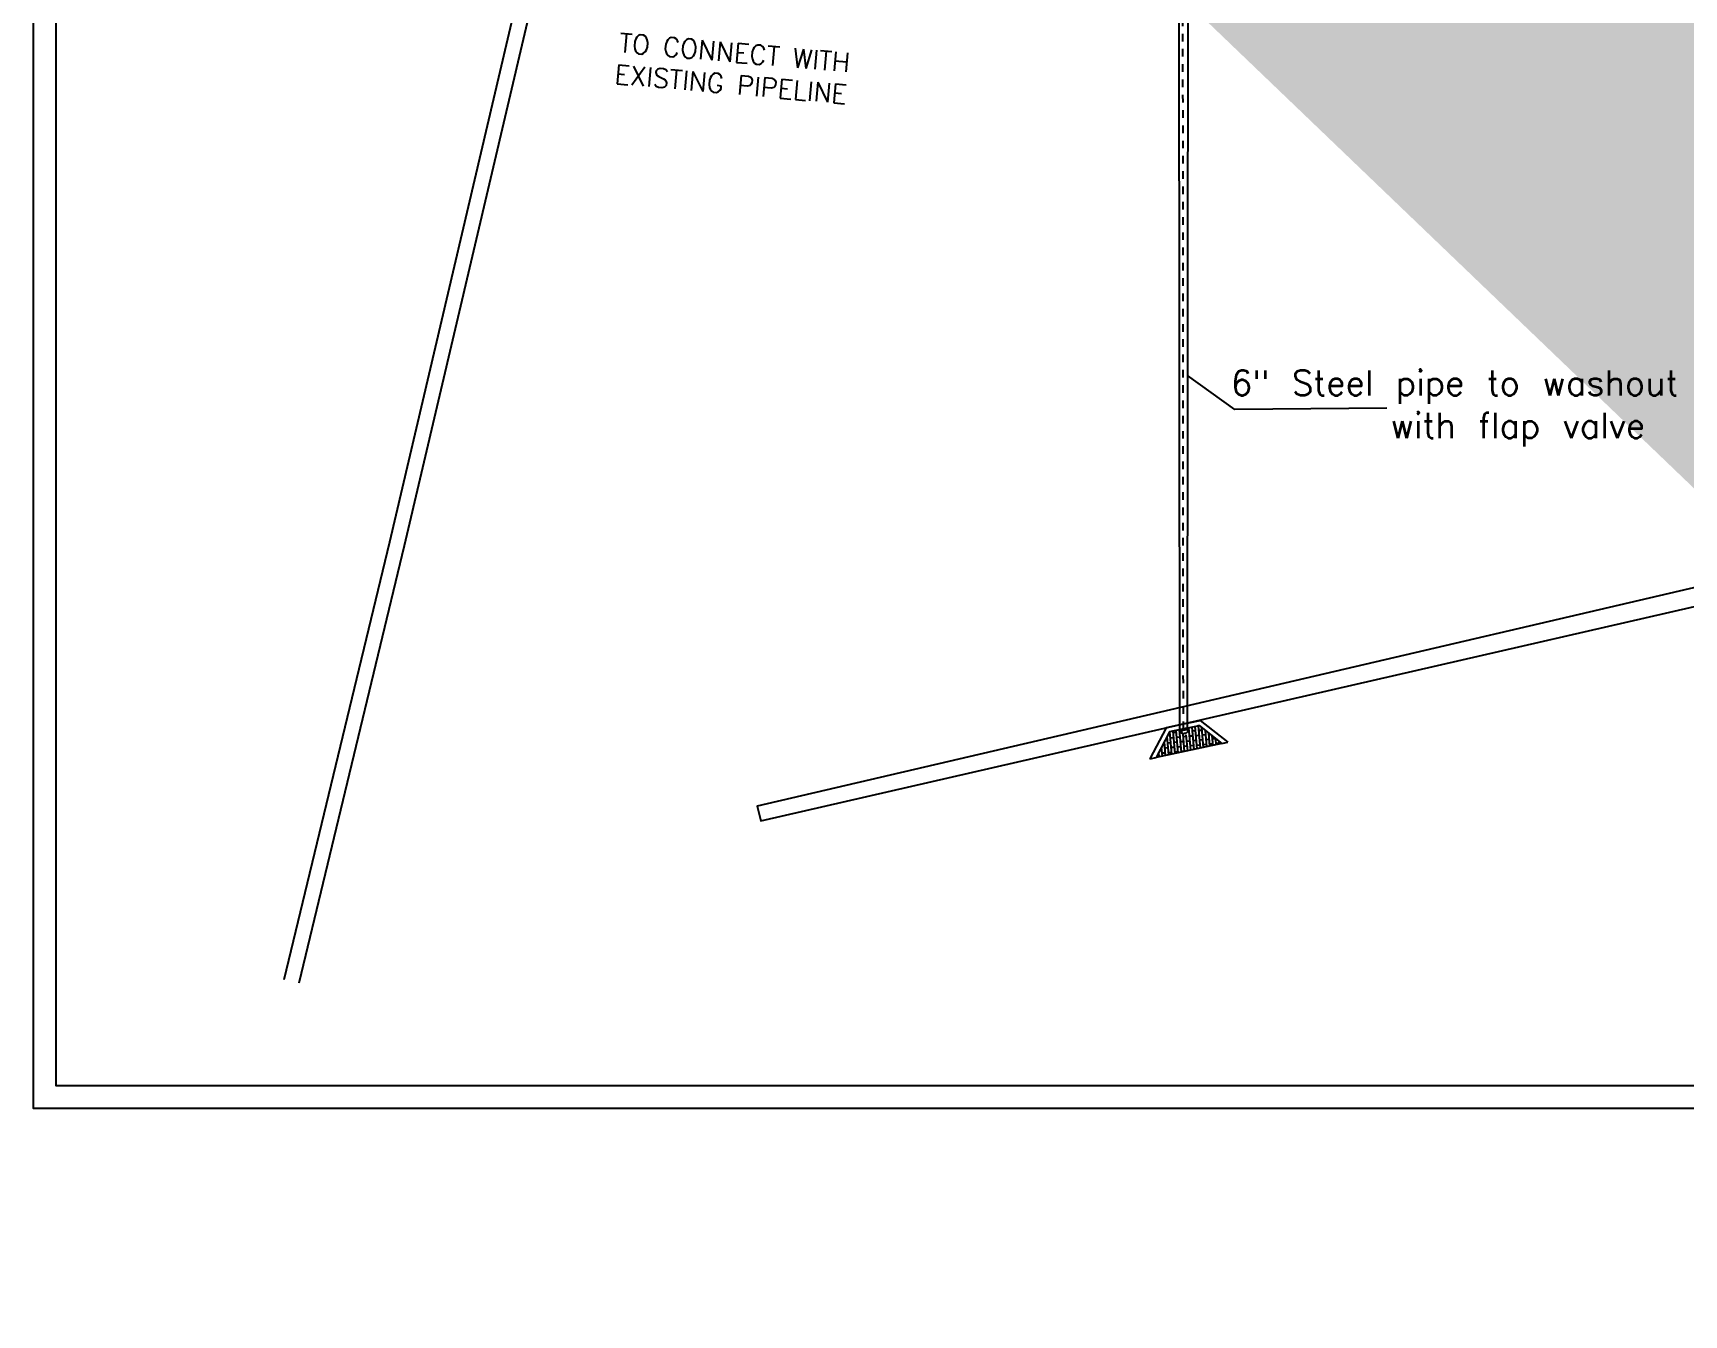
# Model space of a CAD drawing. Header units: inches. Extents: x 191440 to 383551, y 141400 to 284946.
# Drawn here: x 191670.19 to 191691.8, y 141614.04 to 141630.82 of the extents above; entities that cross this region are included whole.
import ezdxf

# ---------------------------------------------------------------- set-up
doc = ezdxf.new("R2010")
doc.units = ezdxf.units.IN
doc.header["$MEASUREMENT"] = 0
for name, pattern in [('AUSGEZOGEN', [0]), ('DASHDOT', [1, 0.5, -0.25, 0, -0.25]), ('PHANTOM2', [31.75, 15.875, -3.175, 3.175, -3.175, 3.175, -3.175])]:
    doc.linetypes.add(name, pattern=pattern)
for name, color, linetype in [('0-25', 7, 'Continuous'), ('HATCH', 40, 'Continuous'), ('PIPE', 7, 'AUSGEZOGEN'), ('Sanitary', 6, 'Continuous'), ('VP', 7, 'Continuous'), ('WALL', 7, 'Continuous')]:
    doc.layers.add(name, color=color, linetype=linetype)
doc.layers.add('WB-SJ3-M-SECTA - P-TW', color=7, linetype='Continuous', lineweight=35)
doc.styles.add('ROMANS', font='romans', dxfattribs={"height": 1})
doc.styles.get("Standard").update_dxf_attribs({"font": 'txt.shx', "height": 0.2})
doc.dimstyles.new('osama', dxfattribs={"dimtxt": 50, "dimasz": 45, "dimexe": 0.18, "dimexo": 0.0625, "dimgap": 0.2, "dimtad": 0, "dimdec": 0, "dimzin": 0, "dimdsep": 46, "dimtxsty": 'ROMANS', "dimcen": 0, "dimse1": 1, "dimse2": 1, "dimclrd": 3, "dimclre": 3, "dimclrt": 5, "dimadec": 0, "dimazin": 0, "dimtfac": 0.6, "dimtdec": 0, "dimtmove": 2, "dimatfit": 3, "dimfxl": 1, "dimtolj": 1, "dimtzin": 0, "dimarcsym": 0})

msp = doc.modelspace()

# ---------------------------------------------------------------- hatches: boundary and pattern name
at = {"layer": 'HATCH'}
h = msp.add_hatch(dxfattribs=at)
h.set_pattern_fill('AR-BRSTD', color=4, scale=0.000621939, angle=455.086322)
h.set_pattern_definition([(95.086322, (191957.508267, 141490.0993), (-0.0419653407, -0.003735209), []), (185.086322, (191957.508267, 141490.0993), (-0.036363228, -0.066675352), [0.042131243, -0.042131243])])
edge = h.paths.add_edge_path()
edge.add_line((191685.45555, 141621.75571), (191685.29092, 141621.72046))
edge.add_line((191685.29092, 141621.72046), (191685.30173, 141621.66997))
edge.add_line((191685.30173, 141621.66997), (191685.30347, 141621.66186))
edge.add_ellipse((191685.27306, 141621.65535), major_axis=(0.03041, 0.00651), ratio=0.73333333, start_angle=180, end_angle=360, ccw=False)
edge.add_line((191685.24266, 141621.64884), (191685.24092, 141621.65695))
edge.add_line((191685.24092, 141621.65695), (191685.23011, 141621.70744))
edge.add_line((191685.23011, 141621.70744), (191685.06824, 141621.67278))
edge.add_line((191685.06824, 141621.67278), (191684.89195, 141621.33686))
edge.add_line((191684.89195, 141621.33686), (191685.75393, 141621.52144))
edge.add_line((191685.75393, 141621.52144), (191685.45555, 141621.75571))

# ---------------------------------------------------------------- linework, layer by layer
at = {"linetype": 'DASHDOT', "ltscale": 0.1}
msp.add_line((191685.24959, 141621.71161, -122.09373), (191685.24343, 141632.5132, -122.09373), dxfattribs=at)
msp.add_lwpolyline([(191727.69337, 141656.24678), (191670.19337, 141656.24678), (191670.19337, 141616.74678), (191727.69337, 141616.74678), (191727.69337, 141656.24678)])
msp.add_lwpolyline([(191727.39337, 141655.94678), (191670.49337, 141655.94678), (191670.49337, 141617.04678), (191727.39337, 141617.04678)], close=True)
at = {"color": 5}
for points, elevation in [([(191685.30988, 141631.78781), (191685.30051, 141621.72251)], -490.17491), ([(191685.19093, 141631.27968), (191685.19971, 141621.70093)], 0.6)]:
    msp.add_lwpolyline(points, dxfattribs=dict(at, elevation=elevation))
at = {"layer": '0-25', "linetype": 'PHANTOM2'}
for p, q in [((191685.19274, 141621.69944, 0.6), (191685.30769, 141621.72405, 0.6)), ((191685.20266, 141621.68581, 0.6), (191685.3176, 141621.71042, 0.6))]:
    msp.add_line(p, q, dxfattribs=at)
msp.add_ellipse((191685.26013, 141621.69811, 0.6), major_axis=(0.05747, 0.01231), ratio=0.73333333, start_param=3.14159265, end_param=6.28318531, dxfattribs=at)
at = {"layer": 'PIPE', "elevation": 0.6}
for points in [[(191685.21709, 141621.76825), (191685.47103, 141621.82263), (191685.83306, 141621.53839)], [(191685.28066, 141621.78186), (191685.02672, 141621.72749), (191684.81282, 141621.31992)], [(191685.29368, 141621.72105), (191685.06824, 141621.67278), (191684.89195, 141621.33686)], [(191685.23011, 141621.70744), (191685.45555, 141621.75571), (191685.75393, 141621.52144)], [(191685.75393, 141621.52144), (191684.89195, 141621.33686)], [(191685.75393, 141621.52144), (191685.83306, 141621.53839)], [(191684.81282, 141621.31992), (191684.89195, 141621.33686)]]:
    msp.add_lwpolyline(points, dxfattribs=at)
at = {"layer": 'VP'}
for p, q in [((191685.92419, 141625.89321, -220.765), (191685.30481, 141626.33666, -490.17491)), ((191687.91491, 141625.91168, -220.765), (191685.92419, 141625.89321, -220.765))]:
    msp.add_line(p, q, dxfattribs=at)
at = {"layer": 'WALL', "elevation": 0.506, "flags": 128}
for points in [[(191673.48161, 141618.43457), (191674.86205, 141624.16119), (191676.65629, 141631.80942), (191677.90406, 141637.24366), (191678.08557, 141639.10569)], [(191673.67604, 141618.3877), (191675.05662, 141624.11492), (191676.85111, 141631.7642), (191678.10187, 141637.21144), (191678.28463, 141639.08629)]]:
    msp.add_lwpolyline(points, dxfattribs=at)
at = {"layer": 'WALL', "flags": 128}
msp.add_lwpolyline([(191699.62037, 141622.29493), (191702.70179, 141630.24707), (191704.98665, 141635.87395), (191704.71324, 141636.05911), (191704.44521, 141635.53082), (191702.10758, 141635.37991), (191702.15058, 141635.13056), (191704.37005, 141635.21421), (191701.76757, 141628.59341), (191700.48219, 141625.57098), (191693.047, 141623.81945), (191685.53184, 141622.06541), (191679.67213, 141620.70151), (191679.71962, 141620.50941), (191700.47399, 141625.27332), (191698.36427, 141620.02887), (191698.58627, 141619.93119)], dxfattribs=at)

# ---------------------------------------------------------------- texts
at = {"color": 7, "insert": (191680.89503, 141630.55684, -220.765), "char_height": 0.25, "attachment_point": 3, "rotation": 355, "style": 'ROMANS'}
msp.add_mtext('\\A1;TO CONNECT WITH\\P EXISTING PIPELINE ', dxfattribs=at)
at = {"layer": 'WB-SJ3-M-SECTA - P-TW'}
for s, p in [(' 6" Steel pipe to washout ', (191685.57991, 141626.07797, -220.765)), ('       with flap valve', (191685.73607, 141625.51997, -220.765))]:
    msp.add_text(s, height=0.3276, dxfattribs=at).set_placement(p)

# ---------------------------------------------------------------- leaders
at = {"layer": 'Sanitary', "ltscale": 0.5}
msp.add_leader([(191678.33977, 141637.89256, -220.765), (191679.53991, 141637.06911, -220.765), (191680.00201, 141637.01726, -220.765)], dimstyle='osama', override={"dimasz": 100, "dimgap": 0.09}, dxfattribs=at)

doc.saveas('drawing.dxf')
